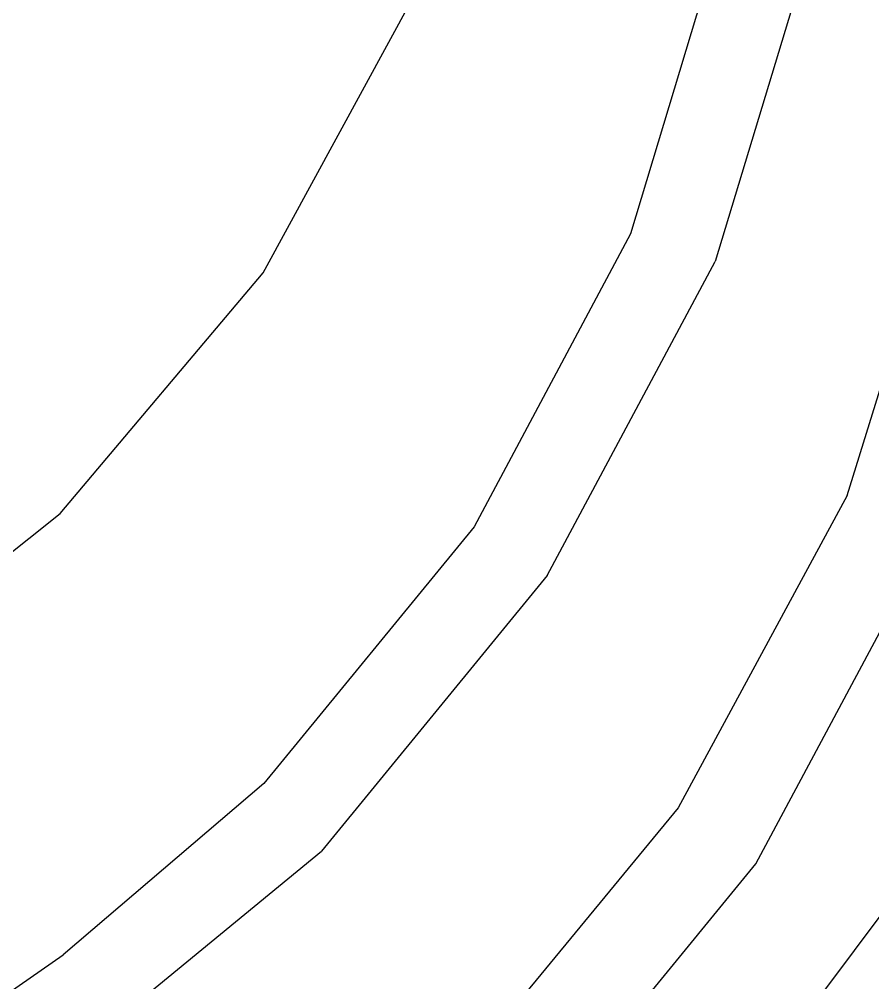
# Model space of a CAD drawing. Extents: x 0 to 230, y -306 to 0.
# Drawn here: x 206.25 to 216.59, y -285.19 to -273.51 of the extents above; entities that cross this region are included whole.
import ezdxf

# ---------------------------------------------------------------- set-up
doc = ezdxf.new("R2010")
doc.units = 0
doc.header["$MEASUREMENT"] = 0
for name, color, linetype in [('Layer1', 252, 'CONTINUOUS'), ('Layer2', 252, 'CONTINUOUS'), ('Layer3', 254, 'CONTINUOUS')]:
    doc.layers.add(name, color=color, linetype=linetype)

msp = doc.modelspace()

# ---------------------------------------------------------------- linework, layer by layer
at = {"layer": 'Layer1', "linetype": 'Continuous', "invisible_edges": 15}
for points in [[(193.343, -21.095, 2.254), (212.253, -153.146, 2.254), (193.344, -284.905, 2.254)], [(212.253, -153.146, 2.254), (212.252, -191.049, 2.254), (193.344, -284.905, 2.254)], [(212.252, -191.049, 2.254), (212.248, -266.951, 2.254), (193.344, -284.905, 2.254)], [(212.212, -268.105, 2.254), (212.248, -266.951, 2.254), (193.344, -284.905, 2.254)], [(193.437, -284.905, 2.254), (193.344, -284.905, 2.254), (212.212, -268.105, 2.254)], [(193.437, -284.905, 2.254), (212.114, -269.165, 2.254), (212.212, -268.105, 2.254)], [(211.712, -271.346, 2.254), (212.114, -269.165, 2.254), (193.437, -284.905, 2.254)], [(213.603, -273.18, 46.533), (213.603, -273.18, 46.533), (214.192, -269.623, 46.659), (214.028, -275.597, 65.421)], [(214.028, -275.597, 65.421), (214.028, -275.597, 65.421), (214.772, -272.506, 65.599), (214.192, -269.623, 46.659)], [(209.352, -276.36, 2.254), (211.712, -271.346, 2.254), (193.437, -284.905, 2.254)], [(209.358, -276.351, 17.192), (209.352, -276.36, 2.254), (211.712, -271.346, 2.254)], [(209.579, -276.01, 17.379), (209.358, -276.351, 17.192), (211.712, -271.346, 2.254)], [(210.799, -273.759, 18.859), (209.579, -276.01, 17.379), (211.712, -271.346, 2.254)], [(211.712, -271.346, 21.08), (210.799, -273.759, 18.859), (211.712, -271.346, 2.254)], [(210.886, -273.565, 19.124), (210.886, -273.565, 19.124), (211.712, -271.346, 21.195), (211.428, -275.687, 42.653)], [(211.712, -271.346, 21.195), (211.712, -271.346, 21.195), (212.585, -272.11, 42.748), (211.428, -275.687, 42.653)], [(214.772, -272.506, 65.599), (214.772, -272.506, 65.599), (215.768, -271.337, 84.836), (215.339, -274.824, 84.464)], [(215.768, -271.337, 84.836), (215.768, -271.337, 84.836), (215.339, -274.824, 84.464), (215.995, -273.535, 85.989)], [(215.768, -271.337, 84.836), (215.768, -271.337, 84.836), (215.995, -273.535, 85.989), (216.817, -273.306, 88.599)], [(211.428, -275.687, 42.653), (211.428, -275.687, 42.653), (212.585, -272.11, 42.748), (212.136, -275.299, 44.215)], [(212.585, -272.11, 42.748), (212.585, -272.11, 42.748), (212.971, -272.578, 44.215), (212.136, -275.299, 44.215)], [(212.971, -272.578, 44.215), (212.971, -272.578, 44.215), (212.136, -275.299, 44.215), (212.35, -276.632, 46.42)], [(213.603, -273.18, 46.533), (213.603, -273.18, 46.533), (212.35, -276.632, 46.42), (212.971, -272.578, 44.215)], [(214.26, -278.265, 84.107), (214.772, -272.506, 65.599), (214.028, -275.597, 65.421), (214.26, -278.265, 84.107)], [(214.26, -278.265, 84.107), (214.772, -272.506, 65.599), (215.339, -274.824, 84.464), (214.26, -278.265, 84.107)], [(212.35, -276.632, 46.42), (212.35, -276.632, 46.42), (213.603, -273.18, 46.533), (212.852, -278.426, 65.278)], [(212.852, -278.426, 65.278), (212.852, -278.426, 65.278), (214.028, -275.597, 65.421), (213.603, -273.18, 46.533)], [(216.153, -276.746, 88.462), (216.153, -276.746, 88.462), (216.817, -273.306, 88.599), (215.995, -273.535, 85.989)], [(216.153, -276.746, 88.462), (216.153, -276.746, 88.462), (216.817, -273.306, 88.599), (216.686, -278.863, 107.848)], [(211.428, -275.687, 42.653), (211.428, -275.687, 42.653), (209.583, -276.003, 17.497), (210.886, -273.565, 19.124)], [(215.466, -276.389, 85.99), (215.339, -274.824, 84.464), (215.995, -273.535, 85.989), (215.466, -276.389, 85.99)], [(215.466, -276.389, 85.99), (215.466, -276.389, 85.99), (215.995, -273.535, 85.989), (216.153, -276.746, 88.462)], [(214.26, -278.265, 84.107), (214.26, -278.265, 84.107), (215.339, -274.824, 84.464), (215.466, -276.389, 85.99)], [(209.613, -278.875, 42.533), (209.613, -278.875, 42.533), (211.428, -275.687, 42.653), (212.136, -275.299, 44.215)], [(212.136, -275.299, 44.215), (212.136, -275.299, 44.215), (210.913, -277.845, 44.214), (209.613, -278.875, 42.533)], [(212.136, -275.299, 44.215), (212.136, -275.299, 44.215), (212.35, -276.632, 46.42), (210.913, -277.845, 44.214)], [(212.852, -278.426, 65.278), (212.852, -278.426, 65.278), (214.028, -275.597, 65.421), (213.972, -278.922, 84.041)], [(213.972, -278.922, 84.041), (213.972, -278.922, 84.041), (214.26, -278.265, 84.107), (214.028, -275.597, 65.421)], [(208.775, -277.182, 16.892), (208.775, -277.182, 16.892), (211.428, -275.687, 42.653), (209.613, -278.875, 42.533)], [(211.428, -275.687, 42.653), (211.428, -275.687, 42.653), (209.583, -276.003, 17.497), (208.775, -277.182, 16.892)], [(193.437, -284.905, 2.254), (209.352, -276.36, 2.254), (204.826, -281.137, 2.254)], [(205.52, -280.596, 15.594), (204.826, -281.137, 2.254), (209.352, -276.36, 2.254)], [(207.809, -278.381, 16.266), (205.52, -280.596, 15.594), (209.352, -276.36, 2.254)], [(209.358, -276.351, 17.192), (207.809, -278.381, 16.266), (209.352, -276.36, 2.254)], [(214.26, -278.265, 84.107), (214.26, -278.265, 84.107), (215.466, -276.389, 85.99), (214.519, -279.155, 85.991)], [(214.519, -279.155, 85.991), (214.519, -279.155, 85.991), (215.466, -276.389, 85.99), (214.879, -280.114, 88.333)], [(214.879, -280.114, 88.333), (214.879, -280.114, 88.333), (215.466, -276.389, 85.99), (216.153, -276.746, 88.462)], [(210.369, -279.949, 46.328), (210.369, -279.949, 46.328), (212.35, -276.632, 46.42), (211.208, -281.103, 65.164)], [(212.35, -276.632, 46.42), (212.35, -276.632, 46.42), (210.913, -277.845, 44.214), (210.369, -279.949, 46.328)], [(211.208, -281.103, 65.164), (211.208, -281.103, 65.164), (212.852, -278.426, 65.278), (212.35, -276.632, 46.42)], [(214.879, -280.114, 88.333), (214.879, -280.114, 88.333), (216.153, -276.746, 88.462), (215.45, -281.835, 107.698)], [(216.153, -276.746, 88.462), (216.153, -276.746, 88.462), (216.686, -278.863, 107.848), (215.45, -281.835, 107.698)], [(209.613, -278.875, 42.533), (209.613, -278.875, 42.533), (208.775, -277.182, 16.892), (207.8, -278.391, 16.378)], [(209.321, -280.184, 44.214), (209.321, -280.184, 44.214), (210.913, -277.845, 44.214), (210.369, -279.949, 46.328)], [(210.913, -277.845, 44.214), (210.913, -277.845, 44.214), (209.613, -278.875, 42.533), (209.321, -280.184, 44.214)], [(213.972, -278.922, 84.041), (213.972, -278.922, 84.041), (214.26, -278.265, 84.107), (214.519, -279.155, 85.991)], [(207.278, -281.551, 42.393), (207.278, -281.551, 42.393), (207.8, -278.391, 16.378), (205.52, -280.595, 15.71)], [(207.8, -278.391, 16.378), (207.8, -278.391, 16.378), (209.613, -278.875, 42.533), (207.278, -281.551, 42.393)], [(211.208, -281.103, 65.164), (211.208, -281.103, 65.164), (212.852, -278.426, 65.278), (212.432, -281.668, 83.777)], [(212.432, -281.668, 83.777), (212.432, -281.668, 83.777), (213.972, -278.922, 84.041), (212.852, -278.426, 65.278)], [(207.278, -281.551, 42.393), (207.278, -281.551, 42.393), (209.613, -278.875, 42.533), (207.388, -282.267, 44.214)], [(209.321, -280.184, 44.214), (209.321, -280.184, 44.214), (209.613, -278.875, 42.533), (207.388, -282.267, 44.214)], [(216.686, -278.863, 107.848), (216.686, -278.863, 107.848), (215.45, -281.835, 107.698), (217.101, -280.895, 125.501)], [(213.972, -278.922, 84.041), (213.972, -278.922, 84.041), (212.432, -281.668, 83.777), (213.195, -281.724, 85.991)], [(213.972, -278.922, 84.041), (213.972, -278.922, 84.041), (214.519, -279.155, 85.991), (213.195, -281.724, 85.991)], [(214.879, -280.114, 88.333), (214.879, -280.114, 88.333), (212.994, -283.28, 88.228), (214.519, -279.155, 85.991)], [(214.519, -279.155, 85.991), (214.519, -279.155, 85.991), (213.195, -281.724, 85.991), (212.994, -283.28, 88.228)], [(207.639, -282.949, 46.27), (207.639, -282.949, 46.27), (210.369, -279.949, 46.328), (209.189, -283.462, 65.086)], [(209.321, -280.184, 44.214), (209.321, -280.184, 44.214), (210.369, -279.949, 46.328), (207.639, -282.949, 46.27)], [(209.189, -283.462, 65.086), (209.189, -283.462, 65.086), (211.208, -281.103, 65.164), (210.369, -279.949, 46.328)], [(212.994, -283.28, 88.228), (212.994, -283.28, 88.228), (214.879, -280.114, 88.333), (213.724, -284.648, 107.578)], [(213.724, -284.648, 107.578), (213.724, -284.648, 107.578), (215.45, -281.835, 107.698), (214.879, -280.114, 88.333)], [(207.388, -282.267, 44.214), (207.388, -282.267, 44.214), (209.321, -280.184, 44.214), (207.639, -282.949, 46.27)], [(204.829, -281.135, 15.603), (204.829, -281.135, 15.603), (205.52, -280.595, 15.71), (207.278, -281.551, 42.393)], [(215.921, -283.442, 125.089), (215.45, -281.835, 107.698), (217.101, -280.895, 125.501), (215.921, -283.442, 125.089)], [(215.921, -283.442, 125.089), (217.101, -280.895, 125.501), (217.231, -283.072, 127.892), (216.788, -283.97, 127.891)], [(209.189, -283.462, 65.086), (209.189, -283.462, 65.086), (211.208, -281.103, 65.164), (210.081, -284.551, 83.536)], [(210.081, -284.551, 83.536), (210.081, -284.551, 83.536), (212.432, -281.668, 83.777), (211.208, -281.103, 65.164)], [(204.313, -283.815, 42.22), (204.313, -283.815, 42.22), (207.278, -281.551, 42.393), (204.829, -281.135, 15.603)], [(207.278, -281.551, 42.393), (207.278, -281.551, 42.393), (204.313, -283.815, 42.22), (205.165, -284.033, 44.214)], [(207.278, -281.551, 42.393), (207.278, -281.551, 42.393), (207.388, -282.267, 44.214), (205.165, -284.033, 44.214)], [(211.502, -284.085, 85.992), (211.502, -284.085, 85.992), (212.432, -281.668, 83.777), (209.476, -286.18, 85.992)], [(212.432, -281.668, 83.777), (212.432, -281.668, 83.777), (210.081, -284.551, 83.536), (209.476, -286.18, 85.992)], [(212.432, -281.668, 83.777), (212.432, -281.668, 83.777), (213.195, -281.724, 85.991), (211.502, -284.085, 85.992)], [(211.502, -284.085, 85.992), (211.502, -284.085, 85.992), (213.195, -281.724, 85.991), (212.994, -283.28, 88.228)], [(215.408, -284.348, 125.126), (215.408, -284.348, 125.126), (215.45, -281.835, 107.698), (213.724, -284.648, 107.578)], [(215.45, -281.835, 107.698), (215.45, -281.835, 107.698), (215.921, -283.442, 125.089), (215.408, -284.348, 125.126)], [(207.388, -282.267, 44.214), (207.388, -282.267, 44.214), (207.639, -282.949, 46.27), (204.618, -285.175, 46.242)], [(205.165, -284.033, 44.214), (205.165, -284.033, 44.214), (207.388, -282.267, 44.214), (204.618, -285.175, 46.242)], [(216.494, -286.344, 130.704), (216.494, -286.344, 130.704), (217.102, -285.435, 130.698), (218.95, -282.589, 158.992)], [(218.95, -282.589, 158.992), (218.95, -282.589, 158.992), (217.139, -286.797, 221.002), (216.494, -286.344, 130.704)], [(204.618, -285.175, 46.242), (204.618, -285.175, 46.242), (207.639, -282.949, 46.27), (206.828, -285.477, 65.045)], [(206.828, -285.477, 65.045), (206.828, -285.477, 65.045), (209.189, -283.462, 65.086), (207.639, -282.949, 46.27)], [(211.603, -287.126, 107.497), (211.603, -287.126, 107.497), (212.994, -283.28, 88.228), (210.399, -286.24, 88.154)], [(212.994, -283.28, 88.228), (212.994, -283.28, 88.228), (211.502, -284.085, 85.992), (210.399, -286.24, 88.154)], [(212.994, -283.28, 88.228), (212.994, -283.28, 88.228), (213.724, -284.648, 107.578), (211.603, -287.126, 107.497)], [(216.788, -283.97, 127.891), (216.788, -283.97, 127.891), (215.921, -283.442, 125.089), (215.408, -284.348, 125.126)], [(206.828, -285.477, 65.045), (206.828, -285.477, 65.045), (209.189, -283.462, 65.086), (207.29, -286.909, 83.4)], [(207.29, -286.909, 83.4), (207.29, -286.909, 83.4), (210.081, -284.551, 83.536), (209.189, -283.462, 65.086)], [(215.408, -284.348, 125.126), (215.408, -284.348, 125.126), (216.788, -283.97, 127.891), (217.102, -285.435, 130.698)], [(209.476, -286.18, 85.992), (209.476, -286.18, 85.992), (211.502, -284.085, 85.992), (210.399, -286.24, 88.154)], [(213.173, -287.42, 125.353), (213.173, -287.42, 125.353), (215.408, -284.348, 125.126), (216.494, -286.344, 130.704)], [(213.724, -284.648, 107.578), (213.724, -284.648, 107.578), (213.173, -287.42, 125.353), (215.408, -284.348, 125.126)], [(215.408, -284.348, 125.126), (215.408, -284.348, 125.126), (217.102, -285.435, 130.698), (216.494, -286.344, 130.704)], [(209.476, -286.18, 85.992), (209.476, -286.18, 85.992), (210.081, -284.551, 83.536), (207.29, -286.909, 83.4)], [(213.724, -284.648, 107.578), (213.724, -284.648, 107.578), (211.603, -287.126, 107.497), (213.173, -287.42, 125.353)], [(204.146, -287.119, 65.042), (204.146, -287.119, 65.042), (206.828, -285.477, 65.045), (204.618, -285.175, 46.242)]]:
    msp.add_3dface(points, dxfattribs=at)
at = {"layer": 'Layer2', "linetype": 'Continuous'}
for points, invisible_edges in [([(115, -284.906, -0.005), (17.467, -265.599, -0.005), (212.534, -265.599, -0.005)], 15), ([(212.534, -265.599, -0.005), (115, -284.906, -0.005), (193.344, -284.905, -0.005)], 15), ([(212.534, -265.599, -0.005), (212.534, -265.784, -0.005), (193.438, -284.905, -0.005), (193.344, -284.905, -0.005)], 15), ([(212.534, -265.784, -0.005), (196.7, -284.629, -0.005), (193.438, -284.905, -0.005)], 15), ([(212.534, -265.784, -0.005), (200.368, -283.605, -0.005), (196.7, -284.629, -0.005)], 15), ([(212.534, -265.784, -0.005), (203.766, -281.875, -0.005), (200.368, -283.605, -0.005)], 15), ([(212.534, -265.784, -0.005), (206.748, -279.499, -0.005), (203.766, -281.875, -0.005)], 15), ([(212.534, -265.784, -0.005), (209.207, -276.581, -0.005), (206.748, -279.499, -0.005)], 15), ([(212.534, -265.784, -0.005), (209.207, -276.581, -0.005), (211.028, -273.238, -0.005)], 15), ([(213.492, -269.789, 2.822), (212.329, -273.627, 2.78), (211.974, -273.48, 1.277), (213.127, -269.715, 1.306)], 15), ([(212.329, -273.625, 2.78), (212.329, -273.625, 2.78), (213.492, -269.788, 2.822), (213.659, -276.108, 41.753)], 15), ([(213.492, -269.788, 2.822), (213.492, -269.788, 2.822), (214.816, -272.264, 41.739), (213.659, -276.108, 41.753)], 11), ([(215.402, -272.201, 42.39), (215.402, -272.201, 42.39), (214.046, -276.109, 42.321), (214.178, -276.235, 42.389)], 15), ([(214.046, -276.109, 42.321), (214.046, -276.109, 42.321), (215.195, -272.255, 42.316), (215.402, -272.201, 42.39)], 15), ([(214.178, -276.235, 42.389), (214.178, -276.235, 42.389), (215.402, -272.201, 42.39), (215.682, -272.257, 42.609)], 15), ([(213.66, -276.11, 41.869), (213.66, -276.11, 41.869), (214.816, -272.265, 41.855), (214.845, -272.271, 42.005)], 15), ([(214.845, -272.271, 42.005), (214.845, -272.271, 42.005), (213.66, -276.11, 41.869), (213.688, -276.121, 42.015)], 15), ([(213.688, -276.121, 42.015), (213.688, -276.121, 42.015), (214.845, -272.271, 42.005), (214.923, -272.286, 42.145)], 15), ([(214.923, -272.286, 42.145), (214.923, -272.286, 42.145), (213.688, -276.121, 42.015), (213.759, -276.15, 42.152)], 15), ([(213.759, -276.15, 42.152), (213.759, -276.15, 42.152), (214.923, -272.286, 42.145), (215.041, -272.309, 42.253)], 15), ([(215.041, -272.309, 42.253), (215.041, -272.309, 42.253), (213.759, -276.15, 42.152), (213.866, -276.194, 42.258)], 15), ([(215.195, -272.255, 42.316), (215.195, -272.255, 42.316), (213.866, -276.194, 42.258), (214.046, -276.109, 42.321)], 15), ([(213.866, -276.194, 42.258), (213.866, -276.194, 42.258), (215.041, -272.309, 42.253), (215.195, -272.255, 42.316)], 15), ([(215.682, -272.257, 42.609), (215.682, -272.257, 42.609), (214.178, -276.235, 42.389), (214.441, -276.343, 42.605)], 15), ([(214.441, -276.343, 42.605), (214.441, -276.343, 42.605), (215.682, -272.257, 42.609), (215.867, -272.293, 42.909)], 15), ([(215.867, -272.293, 42.909), (215.867, -272.293, 42.909), (214.441, -276.343, 42.605), (214.616, -276.416, 42.902)], 15), ([(214.616, -276.416, 42.902), (214.616, -276.416, 42.902), (215.867, -272.293, 42.909), (215.937, -272.307, 43.232)], 15), ([(215.937, -272.307, 43.232), (215.937, -272.307, 43.232), (214.616, -276.416, 42.902), (214.684, -276.444, 43.221)], 15), ([(216.935, -272.737, 63.837), (216.935, -272.737, 63.837), (215.937, -272.306, 43.232), (214.684, -276.443, 43.221)], 11), ([(214.684, -276.443, 43.221), (214.684, -276.443, 43.221), (216.935, -272.737, 63.837), (216.106, -276.18, 63.639)], 15), ([(216.106, -276.18, 63.639), (216.106, -276.18, 63.639), (216.935, -272.737, 63.837), (217.548, -275.181, 84.031)], 15), ([(211.974, -273.48, 1.277), (210.113, -276.94, 1.256), (209.207, -276.581, -0.005), (211.028, -273.238, -0.005)], 11), ([(212.329, -273.627, 2.78), (210.44, -277.157, 2.749), (210.113, -276.94, 1.256), (211.974, -273.48, 1.277)], 15), ([(210.44, -277.156, 2.749), (210.44, -277.156, 2.749), (212.329, -273.625, 2.78), (213.659, -276.108, 41.753)], 15), ([(216.284, -279.281, 84.027), (216.284, -279.281, 84.027), (217.548, -275.181, 84.031), (216.106, -276.18, 63.639)], 13), ([(216.284, -279.281, 84.027), (216.284, -279.281, 84.027), (217.548, -275.181, 84.031), (217.578, -275.187, 84.18)], 15), ([(217.578, -275.187, 84.18), (217.578, -275.187, 84.18), (216.284, -279.281, 84.027), (216.314, -279.294, 84.177)], 15), ([(216.314, -279.294, 84.177), (216.314, -279.294, 84.177), (217.578, -275.187, 84.18), (217.655, -275.204, 84.318)], 15), ([(216.389, -279.325, 84.316), (216.389, -279.325, 84.316), (216.314, -279.294, 84.177), (217.655, -275.204, 84.318)], 15), ([(217.77, -275.228, 84.425), (217.77, -275.228, 84.425), (217.655, -275.204, 84.318), (216.389, -279.325, 84.316)], 15), ([(216.5, -279.372, 84.422), (216.5, -279.372, 84.422), (216.389, -279.325, 84.316), (217.77, -275.228, 84.425)], 15), ([(217.77, -275.228, 84.425), (217.77, -275.228, 84.425), (217.061, -278.306, 84.483), (216.5, -279.372, 84.422)], 15), ([(210.44, -277.156, 2.749), (210.44, -277.156, 2.749), (213.659, -276.108, 41.753), (211.763, -279.659, 41.76)], 11), ([(211.763, -279.661, 41.876), (211.763, -279.661, 41.876), (213.66, -276.11, 41.869), (213.688, -276.121, 42.015)], 15), ([(213.688, -276.121, 42.015), (213.688, -276.121, 42.015), (211.763, -279.661, 41.876), (211.789, -279.678, 42.02)], 15), ([(211.789, -279.678, 42.02), (211.789, -279.678, 42.02), (213.688, -276.121, 42.015), (213.759, -276.15, 42.152)], 15), ([(213.759, -276.15, 42.152), (213.759, -276.15, 42.152), (211.789, -279.678, 42.02), (211.852, -279.72, 42.155)], 15), ([(211.852, -279.72, 42.155), (211.852, -279.72, 42.155), (213.759, -276.15, 42.152), (213.866, -276.194, 42.258)], 15), ([(213.866, -276.194, 42.258), (213.866, -276.194, 42.258), (211.852, -279.72, 42.155), (211.947, -279.783, 42.261)], 15), ([(214.046, -276.109, 42.321), (214.046, -276.109, 42.321), (211.947, -279.783, 42.261), (212.175, -279.68, 42.324)], 15), ([(211.947, -279.783, 42.261), (211.947, -279.783, 42.261), (213.866, -276.194, 42.258), (214.046, -276.109, 42.321)], 15), ([(212.175, -279.68, 42.324), (212.175, -279.68, 42.324), (214.046, -276.109, 42.321), (214.178, -276.235, 42.389)], 15), ([(214.684, -276.443, 43.221), (214.684, -276.443, 43.221), (216.106, -276.18, 63.639), (214.796, -279.331, 63.479)], 15), ([(214.796, -279.331, 63.479), (214.796, -279.331, 63.479), (216.106, -276.18, 63.639), (216.284, -279.281, 84.027)], 15), ([(214.178, -276.235, 42.389), (214.178, -276.235, 42.389), (212.175, -279.68, 42.324), (212.191, -279.945, 42.388)], 15), ([(212.191, -279.945, 42.388), (212.191, -279.945, 42.388), (214.178, -276.235, 42.389), (214.441, -276.343, 42.605)], 15), ([(214.441, -276.343, 42.605), (214.441, -276.343, 42.605), (212.191, -279.945, 42.388), (212.427, -280.103, 42.601)], 15), ([(212.427, -280.103, 42.601), (212.427, -280.103, 42.601), (214.441, -276.343, 42.605), (214.616, -276.416, 42.902)], 15), ([(214.616, -276.416, 42.902), (214.616, -276.416, 42.902), (212.427, -280.103, 42.601), (212.585, -280.208, 42.896)], 15), ([(212.585, -280.208, 42.896), (212.585, -280.208, 42.896), (214.616, -276.416, 42.902), (214.684, -276.444, 43.221)], 15), ([(214.684, -276.444, 43.221), (214.684, -276.444, 43.221), (212.585, -280.208, 42.896), (212.648, -280.25, 43.213)], 15), ([(212.648, -280.249, 43.213), (212.648, -280.249, 43.213), (214.684, -276.443, 43.221), (214.796, -279.331, 63.479)], 13), ([(210.113, -276.94, 1.256), (207.62, -279.976, 1.242), (206.748, -279.499, -0.005), (209.207, -276.581, -0.005)], 11), ([(210.44, -277.157, 2.749), (207.902, -280.257, 2.728), (207.62, -279.976, 1.242), (210.113, -276.94, 1.256)], 15), ([(211.763, -279.659, 41.76), (211.763, -279.659, 41.76), (210.44, -277.156, 2.749), (207.901, -280.256, 2.728)], 15), ([(217.061, -278.306, 84.483), (217.061, -278.306, 84.483), (216.833, -279.571, 84.579), (215.437, -281.857, 84.479)], 15), ([(215.437, -281.857, 84.479), (215.437, -281.857, 84.479), (216.5, -279.372, 84.422), (217.061, -278.306, 84.483)], 15), ([(212.648, -280.249, 43.213), (212.648, -280.249, 43.213), (214.796, -279.331, 63.479), (212.966, -282.314, 63.352)], 15), ([(212.966, -282.314, 63.352), (212.966, -282.314, 63.352), (216.284, -279.281, 84.027), (214.235, -283.068, 84.024)], 11), ([(216.284, -279.281, 84.027), (216.284, -279.281, 84.027), (214.796, -279.331, 63.479), (212.966, -282.314, 63.352)], 15), ([(216.314, -279.294, 84.177), (216.314, -279.294, 84.177), (216.284, -279.281, 84.027), (214.235, -283.068, 84.024)], 15), ([(216.314, -279.294, 84.177), (216.314, -279.294, 84.177), (214.235, -283.068, 84.024), (214.264, -283.087, 84.175)], 15), ([(216.389, -279.325, 84.316), (216.389, -279.325, 84.316), (216.314, -279.294, 84.177), (214.264, -283.087, 84.175)], 15), ([(214.334, -283.134, 84.314), (214.334, -283.134, 84.314), (214.264, -283.087, 84.175), (216.389, -279.325, 84.316)], 15), ([(216.389, -279.325, 84.316), (216.389, -279.325, 84.316), (216.5, -279.372, 84.422), (214.334, -283.134, 84.314)], 15), ([(216.5, -279.372, 84.422), (216.5, -279.372, 84.422), (214.334, -283.134, 84.314), (214.436, -283.203, 84.419)], 15), ([(214.436, -283.203, 84.419), (214.436, -283.203, 84.419), (215.437, -281.857, 84.479), (216.5, -279.372, 84.422)], 15), ([(207.62, -279.976, 1.242), (204.573, -282.474, 1.234), (203.766, -281.875, -0.005), (206.748, -279.499, -0.005)], 11), ([(215.437, -281.857, 84.479), (215.437, -281.857, 84.479), (214.75, -283.461, 84.578), (216.833, -279.571, 84.579)], 15), ([(216.833, -279.571, 84.579), (216.833, -279.571, 84.579), (217.079, -279.673, 84.796), (214.75, -283.461, 84.578)], 15), ([(207.901, -280.256, 2.728), (207.901, -280.256, 2.728), (211.763, -279.659, 41.76), (209.216, -282.772, 41.761)], 11), ([(209.217, -282.774, 41.876), (209.217, -282.774, 41.876), (211.763, -279.661, 41.876), (211.789, -279.678, 42.02)], 15), ([(211.789, -279.678, 42.02), (211.789, -279.678, 42.02), (209.217, -282.774, 41.876), (209.239, -282.796, 42.02)], 15), ([(209.239, -282.796, 42.02), (209.239, -282.796, 42.02), (211.789, -279.678, 42.02), (211.852, -279.72, 42.155)], 15), ([(211.947, -279.783, 42.261), (211.947, -279.783, 42.261), (212.175, -279.68, 42.324), (209.96, -282.512, 42.322)], 15), ([(209.96, -282.512, 42.322), (209.96, -282.512, 42.322), (212.191, -279.945, 42.388), (212.175, -279.68, 42.324)], 15), ([(214.75, -283.461, 84.578), (214.75, -283.461, 84.578), (214.971, -283.608, 84.793), (217.079, -279.673, 84.796)], 15), ([(214.971, -283.608, 84.793), (214.971, -283.608, 84.793), (217.241, -279.74, 85.085), (217.079, -279.673, 84.796)], 15), ([(211.852, -279.72, 42.155), (211.852, -279.72, 42.155), (209.239, -282.796, 42.02), (209.293, -282.851, 42.155)], 15), ([(209.293, -282.851, 42.155), (209.293, -282.851, 42.155), (211.852, -279.72, 42.155), (211.947, -279.783, 42.261)], 15), ([(211.947, -279.783, 42.261), (211.947, -279.783, 42.261), (209.293, -282.851, 42.155), (209.374, -282.932, 42.26)], 15), ([(209.96, -282.512, 42.322), (209.96, -282.512, 42.322), (211.947, -279.783, 42.261), (209.374, -282.932, 42.26)], 15), ([(217.241, -279.74, 85.085), (217.241, -279.74, 85.085), (215.117, -283.706, 85.079), (214.971, -283.608, 84.793)], 15), ([(215.117, -283.706, 85.079), (215.117, -283.706, 85.079), (217.241, -279.74, 85.085), (217.304, -279.766, 85.392)], 15), ([(217.304, -279.766, 85.392), (217.304, -279.766, 85.392), (215.117, -283.706, 85.079), (215.176, -283.745, 85.384)], 15), ([(215.176, -283.745, 85.384), (215.176, -283.745, 85.384), (217.304, -279.766, 85.392), (217.358, -282.774, 105.625)], 13), ([(207.902, -280.257, 2.728), (204.796, -282.808, 2.716), (204.573, -282.474, 1.234), (207.62, -279.976, 1.242)], 15), ([(212.427, -280.103, 42.601), (212.427, -280.103, 42.601), (212.191, -279.945, 42.388), (209.523, -283.204, 42.387)], 15), ([(212.191, -279.945, 42.388), (212.191, -279.945, 42.388), (209.96, -282.512, 42.322), (209.523, -283.204, 42.387)], 15), ([(212.427, -280.103, 42.601), (212.427, -280.103, 42.601), (209.523, -283.204, 42.387), (209.723, -283.404, 42.599)], 15), ([(209.723, -283.404, 42.599), (209.723, -283.404, 42.599), (212.427, -280.103, 42.601), (212.585, -280.208, 42.896)], 15), ([(209.216, -282.772, 41.761), (209.216, -282.772, 41.761), (207.901, -280.256, 2.728), (204.795, -282.807, 2.716)], 15), ([(212.585, -280.208, 42.896), (212.585, -280.208, 42.896), (209.858, -283.538, 42.892), (209.723, -283.404, 42.599)], 15), ([(209.858, -283.538, 42.892), (209.858, -283.538, 42.892), (212.585, -280.208, 42.896), (212.648, -280.25, 43.213)], 15), ([(212.648, -280.25, 43.213), (212.648, -280.25, 43.213), (209.858, -283.538, 42.892), (209.912, -283.593, 43.208)], 15), ([(212.966, -282.314, 63.352), (212.966, -282.314, 63.352), (212.648, -280.249, 43.213), (209.912, -283.592, 43.208)], 11), ([(214.436, -283.203, 84.419), (214.436, -283.203, 84.419), (213.3, -284.98, 84.475), (215.437, -281.857, 84.479)], 15), ([(213.3, -284.98, 84.475), (213.3, -284.98, 84.475), (214.75, -283.461, 84.578), (215.437, -281.857, 84.479)], 15), ([(210.717, -284.941, 63.266), (210.717, -284.941, 63.266), (212.966, -282.314, 63.352), (209.912, -283.592, 43.208)], 15), ([(210.717, -284.941, 63.266), (210.717, -284.941, 63.266), (212.966, -282.314, 63.352), (214.235, -283.068, 84.024)], 15), ([(206.88, -285.221, 42.315), (206.88, -285.221, 42.315), (209.96, -282.512, 42.322), (209.523, -283.204, 42.387)], 15), ([(206.88, -285.221, 42.315), (206.88, -285.221, 42.315), (209.96, -282.512, 42.322), (209.374, -282.932, 42.26)], 15), ([(204.795, -282.807, 2.716), (204.795, -282.807, 2.716), (209.216, -282.772, 41.761), (206.783, -284.849, 41.755)], 11), ([(206.119, -285.312, 41.754), (206.119, -285.312, 41.754), (206.783, -284.849, 41.755), (204.795, -282.807, 2.716)], 13), ([(206.137, -285.341, 42.015), (206.137, -285.341, 42.015), (209.239, -282.796, 42.02), (209.293, -282.851, 42.155)], 15), ([(209.239, -282.796, 42.02), (209.239, -282.796, 42.02), (206.783, -284.851, 41.871), (206.137, -285.341, 42.015)], 15), ([(209.293, -282.851, 42.155), (209.293, -282.851, 42.155), (206.137, -285.341, 42.015), (206.181, -285.407, 42.151)], 15), ([(206.181, -285.407, 42.151), (206.181, -285.407, 42.151), (209.293, -282.851, 42.155), (209.374, -282.932, 42.26)], 15), ([(209.239, -282.796, 42.02), (209.239, -282.796, 42.02), (209.217, -282.774, 41.876), (206.783, -284.851, 41.871)], 15), ([(215.176, -283.745, 85.384), (215.176, -283.745, 85.384), (217.358, -282.774, 105.625), (215.424, -285.904, 105.492)], 15), ([(215.424, -285.904, 105.492), (215.424, -285.904, 105.492), (217.358, -282.774, 105.625), (217.492, -285.976, 126.185)], 15), ([(209.374, -282.932, 42.26), (209.374, -282.932, 42.26), (206.181, -285.407, 42.151), (206.246, -285.505, 42.256)], 15), ([(209.374, -282.932, 42.26), (209.374, -282.932, 42.26), (206.88, -285.221, 42.315), (206.246, -285.505, 42.256)], 15), ([(210.717, -284.941, 63.266), (210.717, -284.941, 63.266), (214.235, -283.068, 84.024), (211.496, -286.392, 84.022)], 11), ([(214.264, -283.087, 84.175), (214.264, -283.087, 84.175), (214.235, -283.068, 84.024), (211.496, -286.392, 84.022)], 15), ([(211.521, -286.418, 84.173), (211.521, -286.418, 84.173), (211.496, -286.392, 84.022), (214.264, -283.087, 84.175)], 15), ([(211.521, -286.418, 84.173), (211.521, -286.418, 84.173), (214.264, -283.087, 84.175), (214.334, -283.134, 84.314)], 15), ([(209.523, -283.204, 42.387), (209.523, -283.204, 42.387), (209.723, -283.404, 42.599), (206.258, -285.885, 42.387)], 15), ([(209.523, -283.204, 42.387), (209.523, -283.204, 42.387), (206.88, -285.221, 42.315), (206.258, -285.885, 42.387)], 15), ([(214.334, -283.134, 84.314), (214.334, -283.134, 84.314), (211.521, -286.418, 84.173), (211.581, -286.479, 84.313)], 15), ([(214.436, -283.203, 84.419), (214.436, -283.203, 84.419), (214.334, -283.134, 84.314), (211.581, -286.479, 84.313)], 15), ([(211.67, -286.568, 84.417), (211.67, -286.568, 84.417), (211.581, -286.479, 84.313), (214.436, -283.203, 84.419)], 15), ([(211.67, -286.568, 84.417), (211.67, -286.568, 84.417), (213.3, -284.98, 84.475), (214.436, -283.203, 84.419)], 15), ([(209.723, -283.404, 42.599), (209.723, -283.404, 42.599), (206.258, -285.885, 42.387), (206.415, -286.12, 42.598)], 15), ([(206.415, -286.12, 42.598), (206.415, -286.12, 42.598), (209.723, -283.404, 42.599), (209.858, -283.538, 42.892)], 15), ([(209.858, -283.538, 42.892), (209.858, -283.538, 42.892), (206.415, -286.12, 42.598), (206.521, -286.278, 42.89)], 15), ([(209.912, -283.593, 43.208), (209.912, -283.593, 43.208), (209.858, -283.538, 42.892), (206.521, -286.278, 42.89)], 15), ([(211.952, -286.877, 84.577), (211.952, -286.877, 84.577), (214.75, -283.461, 84.578), (214.971, -283.608, 84.793)], 15), ([(214.75, -283.461, 84.578), (214.75, -283.461, 84.578), (213.3, -284.98, 84.475), (211.952, -286.877, 84.577)], 15), ([(209.912, -283.593, 43.208), (209.912, -283.593, 43.208), (206.521, -286.278, 42.89), (206.564, -286.343, 43.206)], 15), ([(206.563, -286.342, 43.206), (206.563, -286.342, 43.206), (209.912, -283.592, 43.208), (210.717, -284.941, 63.266)], 13), ([(214.971, -283.608, 84.793), (214.971, -283.608, 84.793), (211.952, -286.877, 84.577), (212.14, -287.064, 84.79)], 15), ([(212.14, -287.064, 84.79), (212.14, -287.064, 84.79), (214.971, -283.608, 84.793), (215.117, -283.706, 85.079)], 15), ([(212.265, -287.189, 85.075), (212.265, -287.189, 85.075), (212.14, -287.064, 84.79), (215.117, -283.706, 85.079)], 15), ([(212.265, -287.189, 85.075), (212.265, -287.189, 85.075), (215.117, -283.706, 85.079), (215.176, -283.745, 85.384)], 15), ([(215.176, -283.745, 85.384), (215.176, -283.745, 85.384), (212.316, -287.24, 85.378), (212.265, -287.189, 85.075)], 15), ([(212.316, -287.24, 85.378), (212.316, -287.24, 85.378), (215.176, -283.745, 85.384), (215.424, -285.904, 105.492)], 13), ([(206.137, -285.341, 42.015), (206.137, -285.341, 42.015), (206.119, -285.313, 41.869), (206.783, -284.851, 41.871)], 15), ([(206.563, -286.342, 43.206), (206.563, -286.342, 43.206), (210.717, -284.941, 63.266), (208.086, -287.187, 63.22)], 15), ([(208.086, -287.187, 63.22), (208.086, -287.187, 63.22), (210.717, -284.941, 63.266), (211.496, -286.392, 84.022)], 15), ([(211.758, -286.682, 84.473), (211.758, -286.682, 84.473), (211.67, -286.568, 84.417), (213.3, -284.98, 84.475)], 15), ([(211.952, -286.877, 84.577), (211.952, -286.877, 84.577), (211.758, -286.682, 84.473), (213.3, -284.98, 84.475)], 15)]:
    msp.add_3dface(points, dxfattribs=dict(at, invisible_edges=invisible_edges))
at = {"layer": 'Layer3', "linetype": 'Continuous'}
for points, invisible_edges in [([(223.622, -269.532, 206.341), (6.378, -269.532, 206.341), (27.76, -297.399, 206.341), (194.772, -298.381, 206.341)], 15), ([(194.772, -298.381, 206.341), (202.24, -297.399, 206.341), (223.622, -269.532, 206.341)], 14), ([(222.639, -277, 206.341), (223.622, -269.532, 206.341), (202.24, -297.399, 206.341)], 14), ([(221.459, -269.588, 208.561), (220.877, -275.126, 208.561), (9.123, -275.126, 208.561), (8.541, -269.588, 208.561)], 10), ([(9.123, -275.126, 208.561), (11.767, -282.297, 208.561), (218.233, -282.297, 208.561), (220.877, -275.126, 208.561)], 10), ([(202.24, -297.399, 206.341), (209.198, -294.517, 206.341), (222.639, -277, 206.341)], 14), ([(209.198, -294.517, 206.341), (219.757, -283.958, 206.341), (222.639, -277, 206.341)], 13), ([(218.233, -282.297, 208.561), (213.66, -288.42, 208.561), (16.34, -288.42, 208.561), (11.767, -282.297, 208.561)], 10), ([(217.386, -284.799, 224.418), (213.66, -288.42, 208.561), (218.233, -282.297, 208.561)], 15), ([(209.198, -294.517, 206.341), (219.757, -283.958, 206.341), (215.173, -289.933, 206.341)], 5), ([(220.193, -284.394, 222.99), (215.173, -289.933, 206.341), (219.757, -283.958, 206.341)], 15), ([(220.193, -284.394, 222.99), (215.609, -290.369, 222.99), (215.173, -289.933, 206.341)], 14), ([(221.523, -287.938, 222.99), (220.193, -284.394, 222.99), (215.609, -290.369, 222.99)], 15), ([(214.076, -288.835, 224.419), (213.66, -288.42, 208.561), (217.386, -284.799, 224.418)], 15), ([(217.386, -284.799, 224.418), (217.386, -284.799, 224.418), (214.076, -288.835, 224.419), (214.14, -288.899, 224.819)], 13), ([(217.461, -284.849, 224.818), (217.461, -284.849, 224.818), (217.386, -284.799, 224.418), (214.14, -288.899, 224.819)], 15), ([(217.461, -284.849, 224.818), (217.461, -284.849, 224.818), (217.671, -284.99, 225.181), (214.14, -288.899, 224.819)], 15), ([(217.671, -284.99, 225.181), (217.671, -284.99, 225.181), (214.14, -288.899, 224.819), (214.319, -289.078, 225.181)], 15), ([(217.982, -285.198, 225.416), (217.982, -285.198, 225.416), (217.671, -284.99, 225.181), (214.319, -289.078, 225.181)], 15)]:
    msp.add_3dface(points, dxfattribs=dict(at, invisible_edges=invisible_edges))

doc.saveas('drawing.dxf')
